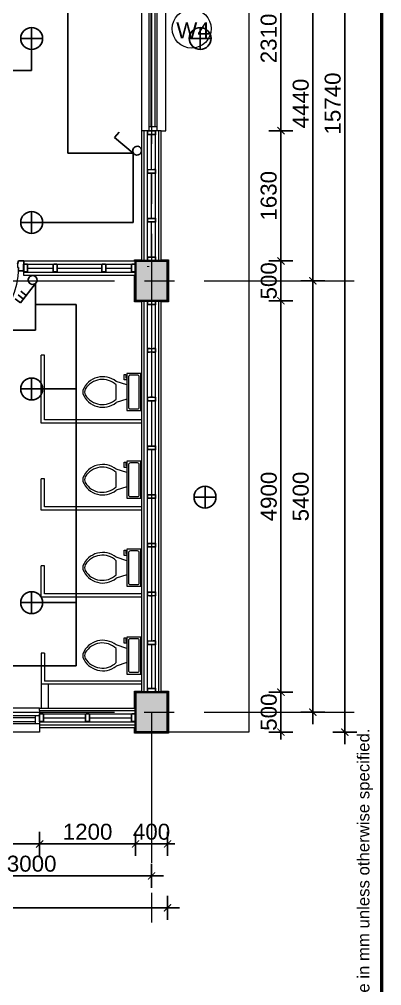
# Model space of a CAD drawing. Header units: inches. Extents: x 527934 to 2134587, y -408734 to 227304.
# Drawn here: x 1502247 to 1506781, y -204253 to -192155 of the extents above; entities that cross this region are included whole.
import ezdxf

# ---------------------------------------------------------------- set-up
doc = ezdxf.new("R2010")
doc.units = ezdxf.units.IN
doc.header["$MEASUREMENT"] = 0
doc.linetypes.add('CENTER', pattern=[2, 1.25, -0.25, 0.25, -0.25])
for name, color, linetype, lineweight in [('1 LIGHT N SWITCH', 3, 'Continuous', 25), ('6 LIGHT PT WIRING', 3, 'Continuous', 25), ('centre line', 1, 'CENTER', 9), ('dim', 253, 'Continuous', 9), ('door', 77, 'Continuous', 13), ('furniture', 253, 'Continuous', 5), ('hatch', 250, 'Continuous', 5), ('hatch - general', 252, 'Continuous', 5), ('hatch 2', 251, 'Continuous', 5), ('metal', 40, 'Continuous', 18), ('partition wall', 5, 'Continuous', 20), ('partition wall-brick', 40, 'Continuous', 20), ('plaster line', 253, 'Continuous', 5), ('plinth', 5, 'Continuous', 9), ('sill', 253, 'Continuous', 13), ('text', 7, 'Continuous', 13), ('TITLE THICK', 7, 'Continuous', 50), ('TITLE THIN', 7, 'Continuous', 25), ('wall - brick', 30, 'Continuous', 35), ('window', 1, 'Continuous', 15)]:
    doc.layers.add(name, color=color, linetype=linetype, lineweight=lineweight)
doc.styles.add('ATTR', font='romans.shx', dxfattribs={"width": 0.8, "height": 1.2})
doc.styles.get("Standard").update_dxf_attribs({"font": 'arial.ttf'})
doc.styles.add('style1', font='arial.ttf')
doc.linetypes.add('BATTING', pattern='A,0.0001,-0.1,[134,ltypeshp.shx,S=0.1,R=0,X=-0.1,Y=0],-0.2,[134,ltypeshp.shx,S=0.1,R=180,X=0.1,Y=0],-0.1', length=0.4001)
doc.dimstyles.new('dim 100', dxfattribs={"dimtxt": 200, "dimasz": 90, "dimexe": 150, "dimexo": 150, "dimgap": 50, "dimtad": 1, "dimdec": 0, "dimzin": 0, "dimdsep": 46, "dimtxsty": 'Standard', "dimblk": 'ARCHTICK', "dimcen": 100, "dimdle": 150, "dimazin": 0, "dimtfac": 1, "dimtdec": 0, "dimtix": 1, "dimtmove": 2, "dimatfit": 3, "dimfxl": 150, "dimfxlon": 1, "dimtolj": 1, "dimtzin": 0, "dimarcsym": 0})

# ---------------------------------------------------------------- blocks, each defined once
blk = doc.blocks.new('Tank Toilet 3 PV')
for p, q in [((9.5, -6), (9.5, -2)), ((-10, -8.5), (-8, -8.5)), ((-10, -9.5), (-10, -8.5)), ((-7, -9.5), (-10, -9.5)), ((-8, -8.5), (-8, -8)), ((-7, -8), (-7, -9.5)), ((-4, -8), (-6, -14)), ((4, -8), (6, -14)), ((4, -14), (-4, -14))]:
    blk.add_line(p, q)
blk.add_lwpolyline([(10.5, -8), (10.5, 0), (-10.5, 0), (-10.5, -8)], close=True)
for points in [[(-9.5, -2), (-9.5, -6)], [(8.5, -1), (-8.5, -1)], [(-8.5, -7), (8.5, -7)]]:
    blk.add_lwpolyline(points)
for centre, radius, start, end in [((-8.62, -1.88), 0.884, 81.8699, 188.1301), ((8.62, -1.88), 0.884, 351.8699, 98.1301), ((-8.62, -6.12), 0.884, 171.8699, 278.1301), ((8.62, -6.12), 0.884, 261.8699, 8.1301), ((3.52, -21.58), 12.17, 141.4691, 247.9714), ((4.2, -21.82), 11.33, 136.3677, 238.9468), ((-3.52, -21.58), 12.17, 292.0284, 38.5307), ((-4.2, -21.82), 11.33, 301.053, 43.6321), ((0, -27.88), 4, 245.7318, 294.2682), ((0, -29), 4, 254.8605, 285.1395)]:
    blk.add_arc(centre, radius, start, end)
at = {"style": 'ATTR', "width": 0.8, "flags": 9}
blk.add_attdef('ESTCODE', (0, 0), '', height=0.000000846, dxfattribs=at)
blk = doc.blocks.new('_ArchTick')
at = {"color": 0, "linetype": 'ByBlock', "const_width": 0.15}
blk.add_lwpolyline([(-0.5, -0.5), (0.5, 0.5)], dxfattribs=at)
blk = doc.blocks.new('*D3360')
at = {"layer": 'Defpoints', "color": 0, "ltscale": 400}
for p in [(1472701, -201079), (1504101, -201079), (1504101, -203279)]:
    blk.add_point(p, dxfattribs=at)
at = {"layer": 'dim', "color": 0, "lineweight": -2, "ltscale": 400}
for p, q in [((1472701, -203129), (1472701, -203429)), ((1504101, -203129), (1504101, -203429)), ((1472551, -203279), (1504251, -203279))]:
    blk.add_line(p, q, dxfattribs=at)
at = {"layer": 'dim', "color": 0, "lineweight": -2, "ltscale": 400, "xscale": 90, "yscale": 90, "zscale": 90, "rotation": 180}
blk.add_blockref('_ArchTick', (1472701, -203279), dxfattribs=at)
at = {"layer": 'dim', "color": 0, "lineweight": -2, "ltscale": 400, "xscale": 90, "yscale": 90, "zscale": 90}
blk.add_blockref('_ArchTick', (1504101, -203279), dxfattribs=at)
at = {"layer": 'dim', "color": 0, "ltscale": 400, "insert": (1488401, -203127), "char_height": 200, "attachment_point": 5}
blk.add_mtext('\\A1;31400', dxfattribs=at)
blk = doc.blocks.new('*D3370')
at = {"layer": 'Defpoints', "color": 0, "ltscale": 400}
for p in [(1500901, -201079), (1503901, -201079), (1503901, -202879)]:
    blk.add_point(p, dxfattribs=at)
at = {"layer": 'dim', "color": 0, "lineweight": -2, "ltscale": 400}
for p, q in [((1500901, -202729), (1500901, -203029)), ((1503901, -202729), (1503901, -203029)), ((1500751, -202879), (1504051, -202879))]:
    blk.add_line(p, q, dxfattribs=at)
at = {"layer": 'dim', "color": 0, "lineweight": -2, "ltscale": 400, "xscale": 90, "yscale": 90, "zscale": 90, "rotation": 180}
blk.add_blockref('_ArchTick', (1500901, -202879), dxfattribs=at)
at = {"layer": 'dim', "color": 0, "lineweight": -2, "ltscale": 400, "xscale": 90, "yscale": 90, "zscale": 90}
blk.add_blockref('_ArchTick', (1503901, -202879), dxfattribs=at)
at = {"layer": 'dim', "color": 0, "ltscale": 400, "insert": (1502401, -202727), "char_height": 200, "attachment_point": 5}
blk.add_mtext('\\A1;3000', dxfattribs=at)
blk = doc.blocks.new('*D3371')
at = {"layer": 'Defpoints', "color": 0, "ltscale": 400}
for p in [(1504101, -185339), (1506321, -185339), (1504101, -201079)]:
    blk.add_point(p, dxfattribs=at)
at = {"layer": 'dim', "color": 0, "lineweight": -2, "ltscale": 400}
for p, q in [((1506321, -201229), (1506321, -185189)), ((1506171, -185339), (1506471, -185339)), ((1506171, -201079), (1506471, -201079))]:
    blk.add_line(p, q, dxfattribs=at)
at = {"layer": 'dim', "color": 0, "lineweight": -2, "ltscale": 400, "xscale": 90, "yscale": 90, "zscale": 90}
for p, rotation in [((1506321, -185339), 90), ((1506321, -201079), 270)]:
    blk.add_blockref('_ArchTick', p, dxfattribs=dict(at, rotation=rotation))
at = {"layer": 'dim', "color": 0, "ltscale": 400, "insert": (1506169, -193209), "char_height": 200, "attachment_point": 5, "rotation": 90}
blk.add_mtext('\\A1;15740', dxfattribs=at)
blk = doc.blocks.new('*D2331')
at = {"layer": 'Defpoints', "color": 0, "ltscale": 400}
for p in [(1504101, -190989), (1504101, -195429), (1505921, -195429)]:
    blk.add_point(p, dxfattribs=at)
at = {"layer": 'dim', "color": 0, "lineweight": -2, "ltscale": 400}
for p, q in [((1505921, -190839), (1505921, -195579)), ((1505771, -190989), (1506071, -190989)), ((1505771, -195429), (1506071, -195429))]:
    blk.add_line(p, q, dxfattribs=at)
at = {"layer": 'dim', "color": 0, "lineweight": -2, "ltscale": 400, "xscale": 90, "yscale": 90, "zscale": 90}
for p, rotation in [((1505921, -190989), 90), ((1505921, -195429), 270)]:
    blk.add_blockref('_ArchTick', p, dxfattribs=dict(at, rotation=rotation))
at = {"layer": 'dim', "color": 0, "ltscale": 400, "insert": (1505769, -193209), "char_height": 200, "attachment_point": 5, "rotation": 90}
blk.add_mtext('\\A1;4440', dxfattribs=at)
blk = doc.blocks.new('*D2332')
at = {"layer": 'Defpoints', "color": 0, "ltscale": 400}
for p in [(1504101, -195429), (1504101, -200829), (1505921, -200829)]:
    blk.add_point(p, dxfattribs=at)
at = {"layer": 'dim', "color": 0, "lineweight": -2, "ltscale": 400}
for p, q in [((1505921, -195279), (1505921, -200979)), ((1505771, -195429), (1506071, -195429)), ((1505771, -200829), (1506071, -200829))]:
    blk.add_line(p, q, dxfattribs=at)
at = {"layer": 'dim', "color": 0, "lineweight": -2, "ltscale": 400, "xscale": 90, "yscale": 90, "zscale": 90}
for p, rotation in [((1505921, -195429), 90), ((1505921, -200829), 270)]:
    blk.add_blockref('_ArchTick', p, dxfattribs=dict(at, rotation=rotation))
at = {"layer": 'dim', "color": 0, "ltscale": 400, "insert": (1505769, -198129), "char_height": 200, "attachment_point": 5, "rotation": 90}
blk.add_mtext('\\A1;5400', dxfattribs=at)
blk = doc.blocks.new('*D3382')
at = {"layer": 'Defpoints', "color": 0, "ltscale": 400}
for p in [(1504021, -193549), (1505521, -193549), (1504101, -195179)]:
    blk.add_point(p, dxfattribs=at)
at = {"layer": 'dim', "color": 0, "lineweight": -2, "ltscale": 400}
for p, q in [((1505521, -195329), (1505521, -193399)), ((1505371, -193549), (1505671, -193549)), ((1505371, -195179), (1505671, -195179))]:
    blk.add_line(p, q, dxfattribs=at)
at = {"layer": 'dim', "color": 0, "lineweight": -2, "ltscale": 400, "xscale": 90, "yscale": 90, "zscale": 90}
for p, rotation in [((1505521, -193549), 90), ((1505521, -195179), 270)]:
    blk.add_blockref('_ArchTick', p, dxfattribs=dict(at, rotation=rotation))
at = {"layer": 'dim', "color": 0, "ltscale": 400, "insert": (1505368, -194364), "char_height": 200, "attachment_point": 5, "rotation": 90}
blk.add_mtext('\\A1;1630', dxfattribs=at)
blk = doc.blocks.new('door 1')
at = {"layer": 'door', "lineweight": 25}
for p, q in [((1761262, -142071), (1761366, -142071)), ((1761262, -142124), (1761262, -142071)), ((1761333, -142134), (1761366, -142124)), ((1761366, -142124), (1761366, -142071)), ((1761262, -143019), (1761262, -143071)), ((1761296, -142990), (1761296, -143019)), ((1761333, -143009), (1761366, -143019)), ((1761366, -143019), (1761366, -143071)), ((1761262, -143071), (1761366, -143071))]:
    blk.add_line(p, q, dxfattribs=at)
at = {"layer": 'door'}
for p, q in [((1761262, -142124), (1761296, -142124)), ((1761296, -142124), (1761296, -142134)), ((1761333, -142134), (1761296, -142134)), ((1761296, -142990), (1760435, -142990)), ((1761296, -143019), (1760435, -143019)), ((1761333, -143009), (1761296, -143009))]:
    blk.add_line(p, q, dxfattribs=at)
blk.add_arc((1761320, -143009), 885, 91.5672, 180.6496, dxfattribs=at)
blk = doc.blocks.new('2X4')
at = {"layer": 'hatch 2'}
h = blk.add_hatch(dxfattribs=at)
h.set_pattern_fill('ANSI31', color=256, scale=20)
h.set_pattern_definition([(45, (0, 0), (-1.767766953, 1.767766953), [])])
h.paths.add_polyline_path([(5938822, -146997), (5938776, -146997, 0.414214), (5938774, -146999), (5938774, -147047), (5938777, -147047), (5938777, -147000), (5938821, -147000), (5938821, -147047), (5938824, -147047), (5938824, -146999, 0.414214)])
h.paths.add_polyline_path([(5938777, -147047), (5938774, -147047), (5938774, -147095, 0.414214), (5938776, -147097), (5938822, -147097, 0.414218), (5938824, -147095), (5938824, -147047), (5938821, -147047), (5938821, -147094), (5938777, -147094)])
at = {"layer": 'metal'}
blk.add_lwpolyline([(5938776, -147097), (5938822, -147097, 0.414214), (5938824, -147095), (5938824, -146999, 0.414214), (5938822, -146997), (5938776, -146997, 0.414214), (5938774, -146999), (5938774, -147095, 0.414214)], format="xyb", close=True, dxfattribs=at)
blk.add_lwpolyline([(5938777, -147094), (5938821, -147094), (5938821, -147000), (5938777, -147000)], close=True, dxfattribs=at)
blk = doc.blocks.new('*D3405')
at = {"layer": 'Defpoints', "color": 0, "ltscale": 400}
for p in [(1502501, -201019), (1501101, -201079), (1502501, -202479)]:
    blk.add_point(p, dxfattribs=at)
at = {"layer": 'plaster line', "color": 0, "lineweight": -2, "ltscale": 400}
for p, q in [((1501101, -202329), (1501101, -202629)), ((1502501, -202329), (1502501, -202629)), ((1500951, -202479), (1502651, -202479))]:
    blk.add_line(p, q, dxfattribs=at)
at = {"layer": 'plaster line', "color": 0, "lineweight": -2, "ltscale": 400, "xscale": 90, "yscale": 90, "zscale": 90, "rotation": 180}
blk.add_blockref('_ArchTick', (1501101, -202479), dxfattribs=at)
at = {"layer": 'plaster line', "color": 0, "lineweight": -2, "ltscale": 400, "xscale": 90, "yscale": 90, "zscale": 90}
blk.add_blockref('_ArchTick', (1502501, -202479), dxfattribs=at)
at = {"layer": 'plaster line', "color": 0, "ltscale": 400, "insert": (1501801, -202327), "char_height": 200, "attachment_point": 5}
blk.add_mtext('\\A1;1400', dxfattribs=at)
blk = doc.blocks.new('*D3406')
at = {"layer": 'Defpoints', "color": 0, "ltscale": 400}
for p in [(1502501, -201019), (1503701, -201019), (1503701, -202479)]:
    blk.add_point(p, dxfattribs=at)
at = {"layer": 'plaster line', "color": 0, "lineweight": -2, "ltscale": 400}
for p, q in [((1502501, -202329), (1502501, -202629)), ((1503701, -202329), (1503701, -202629)), ((1502351, -202479), (1503851, -202479))]:
    blk.add_line(p, q, dxfattribs=at)
at = {"layer": 'plaster line', "color": 0, "lineweight": -2, "ltscale": 400, "xscale": 90, "yscale": 90, "zscale": 90, "rotation": 180}
blk.add_blockref('_ArchTick', (1502501, -202479), dxfattribs=at)
at = {"layer": 'plaster line', "color": 0, "lineweight": -2, "ltscale": 400, "xscale": 90, "yscale": 90, "zscale": 90}
blk.add_blockref('_ArchTick', (1503701, -202479), dxfattribs=at)
at = {"layer": 'plaster line', "color": 0, "ltscale": 400, "insert": (1503101, -202327), "char_height": 200, "attachment_point": 5}
blk.add_mtext('\\A1;1200', dxfattribs=at)
blk = doc.blocks.new('*D3407')
at = {"layer": 'Defpoints', "color": 0, "ltscale": 400}
for p in [(1503701, -201019), (1504101, -201079), (1504101, -202479)]:
    blk.add_point(p, dxfattribs=at)
at = {"layer": 'plaster line', "color": 0, "lineweight": -2, "ltscale": 400}
for p, q in [((1503701, -202329), (1503701, -202629)), ((1504101, -202329), (1504101, -202629)), ((1503701, -202479), (1503611, -202479)), ((1503701, -202479), (1504101, -202479)), ((1504101, -202479), (1504191, -202479))]:
    blk.add_line(p, q, dxfattribs=at)
at = {"layer": 'plaster line', "color": 0, "lineweight": -2, "ltscale": 400, "xscale": 90, "yscale": 90, "zscale": 90}
blk.add_blockref('_ArchTick', (1503701, -202479), dxfattribs=at)
at = {"layer": 'plaster line', "color": 0, "lineweight": -2, "ltscale": 400, "xscale": 90, "yscale": 90, "zscale": 90, "rotation": 180}
blk.add_blockref('_ArchTick', (1504101, -202479), dxfattribs=at)
at = {"layer": 'plaster line', "color": 0, "ltscale": 400, "insert": (1503901, -202327), "char_height": 200, "attachment_point": 5}
blk.add_mtext('\\A1;400', dxfattribs=at)
blk = doc.blocks.new('*D3420')
at = {"layer": 'Defpoints', "color": 0, "ltscale": 400}
for p in [(1504101, -200579), (1505521, -200579), (1504101, -201079)]:
    blk.add_point(p, dxfattribs=at)
at = {"layer": 'plaster line', "color": 0, "lineweight": -2, "ltscale": 400}
for p, q in [((1505371, -200579), (1505671, -200579)), ((1505521, -200579), (1505521, -200489)), ((1505521, -201079), (1505521, -200579)), ((1505371, -201079), (1505671, -201079)), ((1505521, -201079), (1505521, -201169))]:
    blk.add_line(p, q, dxfattribs=at)
at = {"layer": 'plaster line', "color": 0, "lineweight": -2, "ltscale": 400, "xscale": 90, "yscale": 90, "zscale": 90}
for p, rotation in [((1505521, -200579), 270), ((1505521, -201079), 90)]:
    blk.add_blockref('_ArchTick', p, dxfattribs=dict(at, rotation=rotation))
at = {"layer": 'plaster line', "color": 0, "ltscale": 400, "insert": (1505369, -200829), "char_height": 200, "attachment_point": 5, "rotation": 90}
blk.add_mtext('\\A1;500', dxfattribs=at)
blk = doc.blocks.new('*D3421')
at = {"layer": 'Defpoints', "color": 0, "ltscale": 400}
for p in [(1504101, -195679), (1505521, -195679), (1504101, -200579)]:
    blk.add_point(p, dxfattribs=at)
at = {"layer": 'plaster line', "color": 0, "lineweight": -2, "ltscale": 400}
for p, q in [((1505521, -200729), (1505521, -195529)), ((1505371, -195679), (1505671, -195679)), ((1505371, -200579), (1505671, -200579))]:
    blk.add_line(p, q, dxfattribs=at)
at = {"layer": 'plaster line', "color": 0, "lineweight": -2, "ltscale": 400, "xscale": 90, "yscale": 90, "zscale": 90}
for p, rotation in [((1505521, -195679), 90), ((1505521, -200579), 270)]:
    blk.add_blockref('_ArchTick', p, dxfattribs=dict(at, rotation=rotation))
at = {"layer": 'plaster line', "color": 0, "ltscale": 400, "insert": (1505369, -198129), "char_height": 200, "attachment_point": 5, "rotation": 90}
blk.add_mtext('\\A1;4900', dxfattribs=at)
blk = doc.blocks.new('*D3422')
at = {"layer": 'Defpoints', "color": 0, "ltscale": 400}
for p in [(1504101, -195179), (1505521, -195179), (1504101, -195679)]:
    blk.add_point(p, dxfattribs=at)
at = {"layer": 'plaster line', "color": 0, "lineweight": -2, "ltscale": 400}
for p, q in [((1505521, -195179), (1505521, -195089)), ((1505371, -195179), (1505671, -195179)), ((1505521, -195679), (1505521, -195179)), ((1505371, -195679), (1505671, -195679)), ((1505521, -195679), (1505521, -195769))]:
    blk.add_line(p, q, dxfattribs=at)
at = {"layer": 'plaster line', "color": 0, "lineweight": -2, "ltscale": 400, "xscale": 90, "yscale": 90, "zscale": 90}
for p, rotation in [((1505521, -195179), 270), ((1505521, -195679), 90)]:
    blk.add_blockref('_ArchTick', p, dxfattribs=dict(at, rotation=rotation))
at = {"layer": 'plaster line', "color": 0, "ltscale": 400, "insert": (1505369, -195429), "char_height": 200, "attachment_point": 5, "rotation": 90}
blk.add_mtext('\\A1;500', dxfattribs=at)
blk = doc.blocks.new('*D2334')
at = {"layer": 'Defpoints', "color": 0, "ltscale": 400}
for p in [(1504021, -193549), (1505521, -193549), (1504101, -195179)]:
    blk.add_point(p, dxfattribs=at)
at = {"layer": 'plaster line', "color": 0, "lineweight": -2, "ltscale": 400}
for p, q in [((1505521, -195329), (1505521, -193399)), ((1505371, -193549), (1505671, -193549)), ((1505371, -195179), (1505671, -195179))]:
    blk.add_line(p, q, dxfattribs=at)
at = {"layer": 'plaster line', "color": 0, "lineweight": -2, "ltscale": 400, "xscale": 90, "yscale": 90, "zscale": 90}
for p, rotation in [((1505521, -193549), 90), ((1505521, -195179), 270)]:
    blk.add_blockref('_ArchTick', p, dxfattribs=dict(at, rotation=rotation))
at = {"layer": 'plaster line', "color": 0, "ltscale": 400, "insert": (1505368, -194364), "char_height": 200, "attachment_point": 5, "rotation": 90}
blk.add_mtext('\\A1;1630', dxfattribs=at)
blk = doc.blocks.new('*D3423')
at = {"layer": 'Defpoints', "color": 0, "ltscale": 400}
for p in [(1504101, -191239), (1505521, -191239), (1504021, -193549)]:
    blk.add_point(p, dxfattribs=at)
at = {"layer": 'plaster line', "color": 0, "lineweight": -2, "ltscale": 400}
for p, q in [((1505521, -193699), (1505521, -191089)), ((1505371, -191239), (1505671, -191239)), ((1505371, -193549), (1505671, -193549))]:
    blk.add_line(p, q, dxfattribs=at)
at = {"layer": 'plaster line', "color": 0, "lineweight": -2, "ltscale": 400, "xscale": 90, "yscale": 90, "zscale": 90}
for p, rotation in [((1505521, -191239), 90), ((1505521, -193549), 270)]:
    blk.add_blockref('_ArchTick', p, dxfattribs=dict(at, rotation=rotation))
at = {"layer": 'plaster line', "color": 0, "ltscale": 400, "insert": (1505368, -192394), "char_height": 200, "attachment_point": 5, "rotation": 90}
blk.add_mtext('\\A1;2310', dxfattribs=at)
blk = doc.blocks.new('dome')
at = {"color": 3}
for p, q in [((542951, 234900), (542951, 235175)), ((543088, 235037), (542814, 235037))]:
    blk.add_line(p, q, dxfattribs=at)
blk.add_circle((542951, 235037), 137, dxfattribs=at)
blk = doc.blocks.new('3 gang')
at = {"color": 3}
for p, q in [((538509.6, 249309.1), (538630.3, 249511)), ((538630.3, 249511), (538686.2, 249477.2)), ((538630.3, 249511), (538686.2, 249477.2)), ((538585, 249431.9), (538641, 249398.1)), ((538585, 249431.9), (538641, 249398.1)), ((538605.7, 249470.2), (538661.7, 249436.4)), ((538605.7, 249470.2), (538661.7, 249436.4))]:
    blk.add_line(p, q, dxfattribs=at)
blk.add_circle((538539.8, 249277), 42.7, dxfattribs=at)
blk = doc.blocks.new('one gang')
at = {"color": 3}
for p, q in [((546568.2, 231598.6), (546688.9, 231800.5)), ((546688.9, 231800.5), (546744.9, 231766.8))]:
    blk.add_line(p, q, dxfattribs=at)
blk.add_circle((546598.5, 231566.5), 42.7, dxfattribs=at)

msp = doc.modelspace()

# ---------------------------------------------------------------- hatches: boundary and pattern name
at = {"layer": 'hatch - general'}
h = msp.add_hatch(dxfattribs=at)
h.set_pattern_fill('AR-CONC', color=256, scale=15)
h.set_pattern_definition([(50, (-648981.04, -100972.85), (107.5890274, -9.4128202), [11.25, -123.75]), (355, (-648981.04, -100972.85), (-20.8127, 112.82882), [9, -99]), (100.4514445, (-648972.07, -100973.63), (86.776327, 103.4159986), [9.561029, -105.171317]), (46.1842, (-648981.04, -100942.85), (160.0862, -24.827892), [16.875, -185.625]), (96.6356355, (-648967.7, -100944.92), (140.199292, 146.11779), [14.341551, -157.757064]), (351.184164, (-648981.04, -100942.85), (140.199292, 146.11779), [13.5, -148.5]), (21, (-648966.04, -100950.35), (89.5360578, -60.3928336), [11.25, -123.75]), (326, (-648966.04, -100950.35), (36.4973, 108.772507), [9, -99]), (71.451445, (-648958.58, -100955.38), (126.0333565, 48.379673), [9.5610285, -105.171317]), (37.5, (-648981.04, -100972.847), (1.8239783, 49.9340781), [0, -97.8, 0, -100.5, 0, -99.375]), (7.5, (-648981.04, -100972.85), (39.4604306, 59.1617568), [0, -57.3, 0, -95.55, 0, -37.875]), (327.5, (-649014.49, -100972.847), (80.0733654, -3.38323076), [0, -37.5, 0, -117, 0, -155.25]), (317.5, (-649029.49, -100972.85), (87.4779254, 15.0157473), [0, -48.75, 0, -77.7, 0, -110.25])])
h.paths.add_polyline_path([(1472900.6, -200578.8), (1472700.6, -200578.8), (1472700.6, -200828.8), (1472900.6, -200828.8)])
h.paths.add_polyline_path([(1473100.6, -200578.8), (1472900.6, -200578.8), (1472900.6, -200828.8), (1473100.6, -200828.8)])
h.paths.add_polyline_path([(1473100.6, -200828.8), (1472900.6, -200828.8), (1472900.6, -201078.8), (1473100.6, -201078.8)])
h.paths.add_polyline_path([(1472900.6, -200828.8), (1472700.6, -200828.8), (1472700.6, -201078.8), (1472900.6, -201078.8)])
h.paths.add_polyline_path([(1475900.6, -200578.8), (1475700.6, -200578.8), (1475700.6, -200828.8), (1475900.6, -200828.8)])
h.paths.add_polyline_path([(1476100.6, -200578.8), (1475900.6, -200578.8), (1475900.6, -200828.8), (1476100.6, -200828.8)])
h.paths.add_polyline_path([(1476100.6, -200828.8), (1475900.6, -200828.8), (1475900.6, -201078.8), (1476100.6, -201078.8)])
h.paths.add_polyline_path([(1475900.6, -200828.8), (1475700.6, -200828.8), (1475700.6, -201078.8), (1475900.6, -201078.8)])
h.paths.add_polyline_path([(1478900.6, -200578.8), (1478700.6, -200578.8), (1478700.6, -200828.8), (1478900.6, -200828.8)])
h.paths.add_polyline_path([(1479100.6, -200578.8), (1478900.6, -200578.8), (1478900.6, -200828.8), (1479100.6, -200828.8)])
h.paths.add_polyline_path([(1479100.6, -200828.8), (1478900.6, -200828.8), (1478900.6, -201078.8), (1479100.6, -201078.8)])
h.paths.add_polyline_path([(1478900.6, -200828.8), (1478700.6, -200828.8), (1478700.6, -201078.8), (1478900.6, -201078.8)])
h.paths.add_polyline_path([(1481900.6, -200828.8), (1481700.6, -200828.8), (1481700.6, -201078.8), (1481900.6, -201078.8)])
h.paths.add_polyline_path([(1482100.6, -200828.8), (1481900.6, -200828.8), (1481900.6, -201078.8), (1482100.6, -201078.8)])
h.paths.add_polyline_path([(1482100.6, -200578.8), (1481900.6, -200578.8), (1481900.6, -200828.8), (1482100.6, -200828.8)])
h.paths.add_polyline_path([(1481900.6, -200578.8), (1481700.6, -200578.8), (1481700.6, -200828.8), (1481900.6, -200828.8)])
h.paths.add_polyline_path([(1485100.6, -200828.8), (1484900.6, -200828.8), (1484900.6, -201078.8), (1485100.6, -201078.8)])
h.paths.add_polyline_path([(1484900.6, -200828.8), (1484700.6, -200828.8), (1484700.6, -201078.8), (1484900.6, -201078.8)])
h.paths.add_polyline_path([(1485100.6, -200578.8), (1484900.6, -200578.8), (1484900.6, -200828.8), (1485100.6, -200828.8)])
h.paths.add_polyline_path([(1484900.6, -200578.8), (1484700.6, -200578.8), (1484700.6, -200828.8), (1484900.6, -200828.8)])
h.paths.add_polyline_path([(1488100.6, -200828.8), (1487900.6, -200828.8), (1487900.6, -201078.8), (1488100.6, -201078.8)])
h.paths.add_polyline_path([(1488100.6, -200578.8), (1487900.6, -200578.8), (1487900.6, -200828.8), (1488100.6, -200828.8)])
h.paths.add_polyline_path([(1487900.6, -200578.8), (1487700.6, -200578.8), (1487700.6, -200828.8), (1487900.6, -200828.8)])
h.paths.add_polyline_path([(1487900.6, -200828.8), (1487700.6, -200828.8), (1487700.6, -201078.8), (1487900.6, -201078.8)])
h.paths.add_polyline_path([(1490900.6, -200828.8), (1490700.6, -200828.8), (1490700.6, -201078.8), (1490900.6, -201078.8)])
h.paths.add_polyline_path([(1490900.6, -200578.8), (1490700.6, -200578.8), (1490700.6, -200828.8), (1490900.6, -200828.8)])
h.paths.add_polyline_path([(1491100.6, -200578.8), (1490900.6, -200578.8), (1490900.6, -200828.8), (1491100.6, -200828.8)])
h.paths.add_polyline_path([(1491100.6, -200828.8), (1490900.6, -200828.8), (1490900.6, -201078.8), (1491100.6, -201078.8)])
h.paths.add_polyline_path([(1493900.6, -200578.8), (1493700.6, -200578.8), (1493700.6, -200828.8), (1493900.6, -200828.8)])
h.paths.add_polyline_path([(1494100.6, -200578.8), (1493900.6, -200578.8), (1493900.6, -200828.8), (1494100.6, -200828.8)])
h.paths.add_polyline_path([(1494100.6, -200828.8), (1493900.6, -200828.8), (1493900.6, -201078.8), (1494100.6, -201078.8)])
h.paths.add_polyline_path([(1493900.6, -200828.8), (1493700.6, -200828.8), (1493700.6, -201078.8), (1493900.6, -201078.8)])
h.paths.add_polyline_path([(1498100.6, -200828.8), (1497900.6, -200828.8), (1497900.6, -201078.8), (1498100.6, -201078.8)])
h.paths.add_polyline_path([(1498100.6, -200578.8), (1497900.6, -200578.8), (1497900.6, -200828.8), (1498100.6, -200828.8)])
h.paths.add_polyline_path([(1497900.6, -200578.8), (1497700.6, -200578.8), (1497700.6, -200828.8), (1497900.6, -200828.8)])
h.paths.add_polyline_path([(1497900.6, -200828.8), (1497700.6, -200828.8), (1497700.6, -201078.8), (1497900.6, -201078.8)])
h.paths.add_polyline_path([(1501100.6, -200828.8), (1500900.6, -200828.8), (1500900.6, -201078.8), (1501100.6, -201078.8)])
h.paths.add_polyline_path([(1501100.6, -200578.8), (1500900.6, -200578.8), (1500900.6, -200828.8), (1501100.6, -200828.8)])
h.paths.add_polyline_path([(1500900.6, -200578.8), (1500700.6, -200578.8), (1500700.6, -200828.8), (1500900.6, -200828.8)])
h.paths.add_polyline_path([(1500900.6, -200828.8), (1500700.6, -200828.8), (1500700.6, -201078.8), (1500900.6, -201078.8)])
h.paths.add_polyline_path([(1504100.6, -200828.8), (1503900.6, -200828.8), (1503900.6, -201078.8), (1504100.6, -201078.8)])
h.paths.add_polyline_path([(1504100.6, -200578.8), (1503900.6, -200578.8), (1503900.6, -200828.8), (1504100.6, -200828.8)])
h.paths.add_polyline_path([(1503900.6, -200578.8), (1503700.6, -200578.8), (1503700.6, -200828.8), (1503900.6, -200828.8)])
h.paths.add_polyline_path([(1503900.6, -200828.8), (1503700.6, -200828.8), (1503700.6, -201078.8), (1503900.6, -201078.8)])
h.paths.add_polyline_path([(1504100.6, -195178.8), (1503900.6, -195178.8), (1503900.6, -195428.8), (1504100.6, -195428.8)])
h.paths.add_polyline_path([(1504100.6, -195428.8), (1503900.6, -195428.8), (1503900.6, -195678.8), (1504100.6, -195678.8)])
h.paths.add_polyline_path([(1503900.6, -195428.8), (1503700.6, -195428.8), (1503700.6, -195678.8), (1503900.6, -195678.8)])
h.paths.add_polyline_path([(1503900.6, -195178.8), (1503700.6, -195178.8), (1503700.6, -195428.8), (1503900.6, -195428.8)])
h.paths.add_polyline_path([(1500900.6, -195178.8), (1500700.6, -195178.8), (1500700.6, -195428.8), (1500900.6, -195428.8)])
h.paths.add_polyline_path([(1500900.6, -195428.8), (1500700.6, -195428.8), (1500700.6, -195678.8), (1500900.6, -195678.8)])
h.paths.add_polyline_path([(1501100.6, -195178.8), (1500900.6, -195178.8), (1500900.6, -195428.8), (1501100.6, -195428.8)])
h.paths.add_polyline_path([(1501100.6, -195428.8), (1500900.6, -195428.8), (1500900.6, -195678.8), (1501100.6, -195678.8)])
h.paths.add_polyline_path([(1497900.6, -195178.8), (1497700.6, -195178.8), (1497700.6, -195428.8), (1497900.6, -195428.8)])
h.paths.add_polyline_path([(1498100.6, -195178.8), (1497900.6, -195178.8), (1497900.6, -195428.8), (1498100.6, -195428.8)])
h.paths.add_polyline_path([(1498100.6, -195428.8), (1497900.6, -195428.8), (1497900.6, -195678.8), (1498100.6, -195678.8)])
h.paths.add_polyline_path([(1497900.6, -195428.8), (1497700.6, -195428.8), (1497700.6, -195678.8), (1497900.6, -195678.8)])
h.paths.add_polyline_path([(1493900.6, -195178.8), (1493700.6, -195178.8), (1493700.6, -195428.8), (1493900.6, -195428.8)])
h.paths.add_polyline_path([(1494100.6, -195178.8), (1493900.6, -195178.8), (1493900.6, -195428.8), (1494100.6, -195428.8)])
h.paths.add_polyline_path([(1494100.6, -195428.8), (1493900.6, -195428.8), (1493900.6, -195678.8), (1494100.6, -195678.8)])
h.paths.add_polyline_path([(1493900.6, -195428.8), (1493700.6, -195428.8), (1493700.6, -195678.8), (1493900.6, -195678.8)])
h.paths.add_polyline_path([(1491100.6, -195178.8), (1490900.6, -195178.8), (1490900.6, -195428.8), (1491100.6, -195428.8)])
h.paths.add_polyline_path([(1490900.6, -195178.8), (1490700.6, -195178.8), (1490700.6, -195428.8), (1490900.6, -195428.8)])
h.paths.add_polyline_path([(1490900.6, -195428.8), (1490700.6, -195428.8), (1490700.6, -195678.8), (1490900.6, -195678.8)])
h.paths.add_polyline_path([(1491100.6, -195428.8), (1490900.6, -195428.8), (1490900.6, -195678.8), (1491100.6, -195678.8)])
h.paths.add_polyline_path([(1488550, -188926.1), (1490470.1, -188926.1), (1490470.1, -187802.5), (1488550, -187802.5)], flags=9)
h.paths.add_polyline_path([(1484791.2, -188926.1), (1486733.5, -188926.1), (1486733.5, -187802.5), (1484791.2, -187802.5)], flags=9)
h.paths.add_polyline_path([(1480215.8, -188926.1), (1482205.7, -188926.1), (1482205.7, -187802.5), (1480215.8, -187802.5)], flags=9)
h.paths.add_polyline_path([(1474409.2, -188922.2), (1476632.6, -188922.2), (1476632.6, -187798.7), (1474409.2, -187798.7)], flags=9)
h.paths.add_polyline_path([(1474168, -187088.5), (1474169.5, -187088.5), (1474169.5, -187087.7), (1474168, -187087.7)], flags=9)
h.paths.add_polyline_path([(1473690.5, -187458), (1473692, -187458), (1473692, -187457.2), (1473690.5, -187457.2)], flags=9)

# ---------------------------------------------------------------- linework, layer by layer
at = {"layer": '6 LIGHT PT WIRING', "ltscale": 400}
for p, q in [((1502852, -191414.5), (1502852, -193831.1)), ((1502400.6, -192393.8), (1502400.6, -192796.5)), ((1497738.7, -192796.5), (1502400.6, -192796.5)), ((1503673, -193831.1), (1502852, -193831.1)), ((1503673, -193831.1), (1503673, -194697)), ((1502400.6, -194697), (1503673, -194697)), ((1502448.5, -195463.4), (1502448.5, -195725)), ((1502448.5, -195725), (1502957.5, -195725)), ((1502448.5, -195725), (1502448.5, -196045)), ((1502957.5, -195725), (1502957.5, -200249.5)), ((1501198.6, -196045), (1502448.5, -196045)), ((1502400.6, -196782.3), (1502957.5, -196782.3)), ((1502400.6, -199457.3), (1502957.5, -199457.3)), ((1502957.5, -200249.5), (1501800.6, -200249.5))]:
    msp.add_line(p, q, dxfattribs=at)
at = {"layer": 'centre line', "ltscale": 1500}
for p, q in [((1503900.6, -182838.8), (1503900.6, -203678.8)), ((1468561.6, -195428.8), (1506781, -195428.8)), ((1468561, -200828.8), (1506781, -200828.8))]:
    msp.add_line(p, q, dxfattribs=at)
at = {"layer": 'dim'}
msp.add_circle((1504403.5, -192271.6), 242.9, dxfattribs=at)
at = {"layer": 'hatch', "linetype": 'BATTING', "ltscale": 80}
for p, q in [((1503900.6, -194033.8), (1503900.6, -193598.8)), ((1503900.6, -194643.8), (1503900.6, -194083.8)), ((1503900.6, -195128.8), (1503900.6, -194693.8)), ((1502350.6, -195268.8), (1502670.6, -195268.8)), ((1502720.6, -195268.8), (1503280.6, -195268.8)), ((1503330.6, -195268.8), (1503650.6, -195268.8)), ((1503900.6, -195728.8), (1503900.6, -196273.8)), ((1503900.6, -196323.8), (1503900.6, -196883.8)), ((1503900.6, -196933.8), (1503900.6, -197493.8)), ((1503900.6, -197543.8), (1503900.6, -198103.8)), ((1503900.6, -198153.8), (1503900.6, -198713.8)), ((1503900.6, -198763.8), (1503900.6, -199323.8)), ((1503900.6, -199373.8), (1503900.6, -199933.8)), ((1503900.6, -199983.8), (1503900.6, -200528.8)), ((1502550.6, -200898.8), (1503075.6, -200898.8)), ((1503125.6, -200898.8), (1503650.6, -200898.8))]:
    msp.add_line(p, q, dxfattribs=at)
at = {"layer": 'partition wall'}
for p, q in [((1505120.6, -185338.8), (1505120.6, -201078.8)), ((1503810.6, -195178.8), (1503810.6, -193548.8)), ((1503990.6, -193548.8), (1503810.6, -193548.8)), ((1503850.6, -195178.8), (1503850.6, -193548.8)), ((1503950.6, -195178.8), (1503950.6, -193548.8)), ((1503990.6, -195178.8), (1503990.6, -193548.8)), ((1502300.6, -195178.8), (1502300.6, -195358.8)), ((1502300.6, -195178.8), (1503700.6, -195178.8)), ((1502300.6, -195218.8), (1503700.6, -195218.8)), ((1502300.6, -195318.8), (1503700.6, -195318.8)), ((1502300.6, -195358.8), (1503700.6, -195358.8)), ((1503810.6, -200578.8), (1503810.6, -195678.8)), ((1503850.6, -200578.8), (1503850.6, -195678.8)), ((1503950.6, -200578.8), (1503950.6, -195678.8)), ((1503990.6, -200578.8), (1503990.6, -195678.8)), ((1502500.6, -200808.8), (1503700.6, -200808.8)), ((1502500.6, -200808.8), (1502500.6, -200988.8)), ((1502500.6, -200848.8), (1503700.6, -200848.8)), ((1502500.6, -200948.8), (1503700.6, -200948.8)), ((1502500.6, -200988.8), (1503700.6, -200988.8))]:
    msp.add_line(p, q, dxfattribs=at)
at = {"layer": 'partition wall-brick'}
for p, q in [((1502520.6, -197208.8), (1502520.6, -196358.8)), ((1502560.6, -197168.8), (1502560.6, -196358.8)), ((1502520.6, -198298.8), (1502520.6, -197908.8)), ((1502560.6, -198258.8), (1502560.6, -197908.8)), ((1502520.6, -199388.8), (1502520.6, -198998.8)), ((1502560.6, -199348.8), (1502560.6, -198998.8)), ((1502610.6, -200778.8), (1502610.6, -200478.8))]:
    msp.add_line(p, q, dxfattribs=at)
at = {"layer": 'partition wall-brick', "ltscale": 0.5}
for p, q in [((1502560.6, -196358.8), (1502520.6, -196358.8)), ((1503780.6, -197168.8), (1502560.6, -197168.8)), ((1503780.6, -197208.8), (1502520.6, -197208.8)), ((1502560.6, -197908.8), (1502520.6, -197908.8)), ((1503780.6, -198258.8), (1502560.6, -198258.8)), ((1503780.6, -198298.8), (1502520.6, -198298.8)), ((1502560.6, -198998.8), (1502520.6, -198998.8)), ((1503780.6, -199348.8), (1502560.6, -199348.8)), ((1503780.6, -199388.8), (1502520.6, -199388.8)), ((1502560.6, -200088.8), (1502520.6, -200088.8)), ((1502520.6, -200088.8), (1502520.6, -200478.8)), ((1502520.6, -200088.8), (1502520.6, -200778.8)), ((1502560.6, -200088.8), (1502560.6, -200438.8)), ((1503780.6, -200438.8), (1502560.6, -200438.8)), ((1503780.6, -200478.8), (1502520.6, -200478.8))]:
    msp.add_line(p, q, dxfattribs=at)
at = {"layer": 'plaster line', "ltscale": 400}
for points in [[(1503688.6, -195178.8), (1503688.6, -195166.8), (1503780.6, -195166.8)], [(1504020.6, -195166.8), (1504112.6, -195166.8), (1504112.6, -195690.8), (1504020.6, -195690.8)], [(1503780.6, -195690.8), (1503688.6, -195690.8), (1503688.6, -195358.8)], [(1504020.6, -200566.8), (1504112.6, -200566.8), (1504112.6, -201090.8), (1503688.6, -201090.8), (1503688.6, -201018.8)], [(1503688.6, -200778.8), (1503688.6, -200566.8), (1503780.6, -200566.8)]]:
    msp.add_lwpolyline(points, dxfattribs=at)
at = {"layer": 'plinth', "ltscale": 400}
msp.add_line((1505120.6, -201078.8), (1504112.6, -201078.8), dxfattribs=at)
at = {"layer": 'sill', "ltscale": 400}
for p, q in [((1503780.6, -193548.8), (1503780.6, -191238.8)), ((1504080.6, -193548.8), (1504080.6, -191238.8)), ((1504020.6, -193548.8), (1504080.6, -193548.8))]:
    msp.add_line(p, q, dxfattribs=at)
at = {"layer": 'sill'}
for p, q in [((1503780.6, -195178.8), (1503780.6, -193548.8)), ((1503810.6, -193548.8), (1503780.6, -193548.8)), ((1504020.6, -193548.8), (1503990.6, -193548.8)), ((1504020.6, -195178.8), (1504020.6, -193548.8)), ((1503780.6, -200578.8), (1503780.6, -195678.8)), ((1504020.6, -200578.8), (1504020.6, -195678.8)), ((1502500.6, -200778.8), (1501100.6, -200778.8)), ((1502500.6, -200778.8), (1503700.6, -200778.8)), ((1502500.6, -200808.8), (1502500.6, -200778.8)), ((1502500.6, -200988.8), (1502500.6, -201078.8)), ((1502500.6, -201018.8), (1503700.6, -201018.8)), ((1502500.6, -201078.8), (1501100.6, -201078.8))]:
    msp.add_line(p, q, dxfattribs=at)
at = {"layer": 'TITLE THICK'}
msp.add_lwpolyline([(1467781, -181163), (1506781, -181163), (1506781, -208863), (1467781, -208863)], close=True, dxfattribs=at)
at = {"layer": 'wall - brick'}
msp.add_line((1503860.6, -195254), (1503860.6, -195243.9), dxfattribs=at)
for points in [[(1503700.6, -195178.8), (1504100.6, -195178.8), (1504100.6, -195678.8), (1503700.6, -195678.8)], [(1503700.6, -200578.8), (1504100.6, -200578.8), (1504100.6, -201078.8), (1503700.6, -201078.8)]]:
    msp.add_lwpolyline(points, close=True, dxfattribs=at)
at = {"layer": 'window', "ltscale": 400}
for p, q in [((1503870.6, -193548.8), (1503870.6, -191238.8)), ((1503970.6, -193548.8), (1503970.6, -191238.8)), ((1503895.6, -193498.8), (1503895.6, -191288.8)), ((1503945.6, -193498.8), (1503945.6, -191288.8)), ((1503970.6, -193498.8), (1503870.6, -193498.8)), ((1502450.6, -200968.8), (1502450.6, -200868.8))]:
    msp.add_line(p, q, dxfattribs=at)
at = {"layer": 'window'}
for p, q in [((1501100.6, -200868.8), (1502500.6, -200868.8)), ((1501150.6, -200893.8), (1502450.6, -200893.8)), ((1501150.6, -200943.8), (1502450.6, -200943.8)), ((1501100.6, -200968.8), (1502500.6, -200968.8))]:
    msp.add_line(p, q, dxfattribs=at)

# ---------------------------------------------------------------- block references
at = {"layer": '1 LIGHT N SWITCH'}
for p in [(959449.7, -427431.2), (961559.7, -427431.2), (959449.7, -429734.4), (959449.7, -431819.7), (961619.7, -433173.2), (959449.7, -434494.7)]:
    msp.add_blockref('dome', p, dxfattribs=at)
at = {"layer": '1 LIGHT N SWITCH', "zscale": 1.3}
for name, p, xscale, yscale, rotation in [('one gang', (1686704, -943506.4), 1.299999999698744, 1.300000000410364, 80.75624218970681), ('3 gang', (2235832.2, 43864.6), 1.299999999811309, 1.299999999144347, 173.2309569482294)]:
    msp.add_blockref(name, p, dxfattribs=dict(at, xscale=xscale, yscale=yscale, rotation=rotation))
at = {"layer": 'furniture', "xscale": 22.09093047154602, "yscale": 22.09093047154602, "zscale": 22.09093047154987, "rotation": 270}
for p in [(1503768.5, -196820.7), (1503768.5, -197918.7), (1503768.5, -199020.7), (1503768.5, -200120)]:
    msp.add_blockref('Tank Toilet 3 PV', p, dxfattribs=at)
at = {"layer": 'hatch - general', "xscale": -1}
for p, rotation in [((1356853.7, 5745225.2), 90), ((1356853.7, 5744740.2), 90), ((1356853.7, 5744130.2), 90), ((1356853.7, 5743645.2), 90), ((-4436473.4, -342315.7), 180), ((-4436103.4, -342315.7), 180), ((-4435493.4, -342315.7), 180), ((-4435123.4, -342315.7), 180), ((1356853.7, 5743095.2), 90), ((1356853.7, 5742500.2), 90), ((1356853.7, 5741890.2), 90), ((1356853.7, 5741280.2), 90), ((1356853.7, 5740670.2), 90), ((1356853.7, 5740060.2), 90), ((1356853.7, 5739450.2), 90), ((1356853.7, 5738840.2), 90), ((1356853.7, 5738245.2), 90), ((-4436273.4, -347945.7), 180), ((-4435698.4, -347945.7), 180), ((-4435123.4, -347945.7), 180)]:
    msp.add_blockref('2X4', p, dxfattribs=dict(at, rotation=rotation))
at = {"layer": 'partition wall', "xscale": -1.19999999999709, "yscale": 1.19999999999709, "zscale": 1.2, "rotation": 270}
msp.add_blockref('door 1', (1672786.4, -2308818.6), dxfattribs=at)

# ---------------------------------------------------------------- texts
at = {"layer": 'text', "style": 'style1'}
msp.add_text('W4', height=200, dxfattribs=at).set_placement((1504210.5, -192392.7))
at = {"layer": 'TITLE THIN', "insert": (1506477.7, -206494.7), "char_height": 150, "width": 16825.937, "attachment_point": 1, "rotation": 90, "style": 'style1'}
msp.add_mtext('Note: All dimensions are in mm unless otherwise specified.', dxfattribs=at)

# ---------------------------------------------------------------- dimensions: what is measured, and where the dimension line sits
at = {"layer": 'dim', "ltscale": 400}
for base, p1, p2, picture, middle in [((1506320.6, -185338.8), (1504100.6, -201078.8), (1504100.6, -185338.8), '*D3371', (1506168.5, -193208.8)), ((1505920.6, -195428.8), (1504100.6, -190988.8), (1504100.6, -195428.8), '*D2331', (1505768.5, -193208.8)), ((1505520.6, -193548.8), (1504100.6, -195178.8), (1504020.6, -193548.8), '*D3382', (1505368.4, -194363.8)), ((1505920.6, -200828.8), (1504100.6, -195428.8), (1504100.6, -200828.8), '*D2332', (1505768.5, -198128.8))]:
    dim = msp.add_linear_dim(base=base, p1=p1, p2=p2, angle=90, dimstyle='dim 100', override={"dimpost": '\\X'}, dxfattribs=at)
    dim.commit()
    dim.dimension.update_dxf_attribs({"geometry": picture, "text_midpoint": middle})
for base, p1, p2, picture, middle in [((1504100.6, -203278.8), (1472700.6, -201078.8), (1504100.6, -201078.8), '*D3360', (1488400.6, -203126.6)), ((1503900.6, -202878.8), (1500900.6, -201078.8), (1503900.6, -201078.8), '*D3370', (1502400.6, -202726.6))]:
    dim = msp.add_linear_dim(base=base, p1=p1, p2=p2, dimstyle='dim 100', override={"dimpost": '\\X'}, dxfattribs=at)
    dim.commit()
    dim.dimension.update_dxf_attribs({"geometry": picture, "text_midpoint": middle})
at = {"layer": 'plaster line', "ltscale": 400}
for base, p1, p2, picture, middle in [((1505520.6, -191238.8), (1504020.6, -193548.8), (1504100.6, -191238.8), '*D3423', (1505368.4, -192393.8)), ((1505520.6, -193548.8), (1504100.6, -195178.8), (1504020.6, -193548.8), '*D2334', (1505368.4, -194363.8)), ((1505520.6, -195178.8), (1504100.6, -195678.8), (1504100.6, -195178.8), '*D3422', (1505368.5, -195428.8)), ((1505520.6, -195678.8), (1504100.6, -200578.8), (1504100.6, -195678.8), '*D3421', (1505368.5, -198128.8)), ((1505520.6, -200578.8), (1504100.6, -201078.8), (1504100.6, -200578.8), '*D3420', (1505368.5, -200828.8))]:
    dim = msp.add_linear_dim(base=base, p1=p1, p2=p2, angle=90, dimstyle='dim 100', override={"dimpost": '\\X'}, dxfattribs=at)
    dim.commit()
    dim.dimension.update_dxf_attribs({"geometry": picture, "text_midpoint": middle})
for base, p1, p2, picture, middle in [((1502500.6, -202478.8), (1501100.6, -201078.8), (1502500.6, -201018.8), '*D3405', (1501800.6, -202326.7)), ((1503700.6, -202478.8), (1502500.6, -201018.8), (1503700.6, -201018.8), '*D3406', (1503100.6, -202326.7)), ((1504100.6, -202478.8), (1503700.6, -201018.8), (1504100.6, -201078.8), '*D3407', (1503900.6, -202326.7))]:
    dim = msp.add_linear_dim(base=base, p1=p1, p2=p2, dimstyle='dim 100', override={"dimpost": '\\X'}, dxfattribs=at)
    dim.commit()
    dim.dimension.update_dxf_attribs({"geometry": picture, "text_midpoint": middle})

doc.saveas('drawing.dxf')
